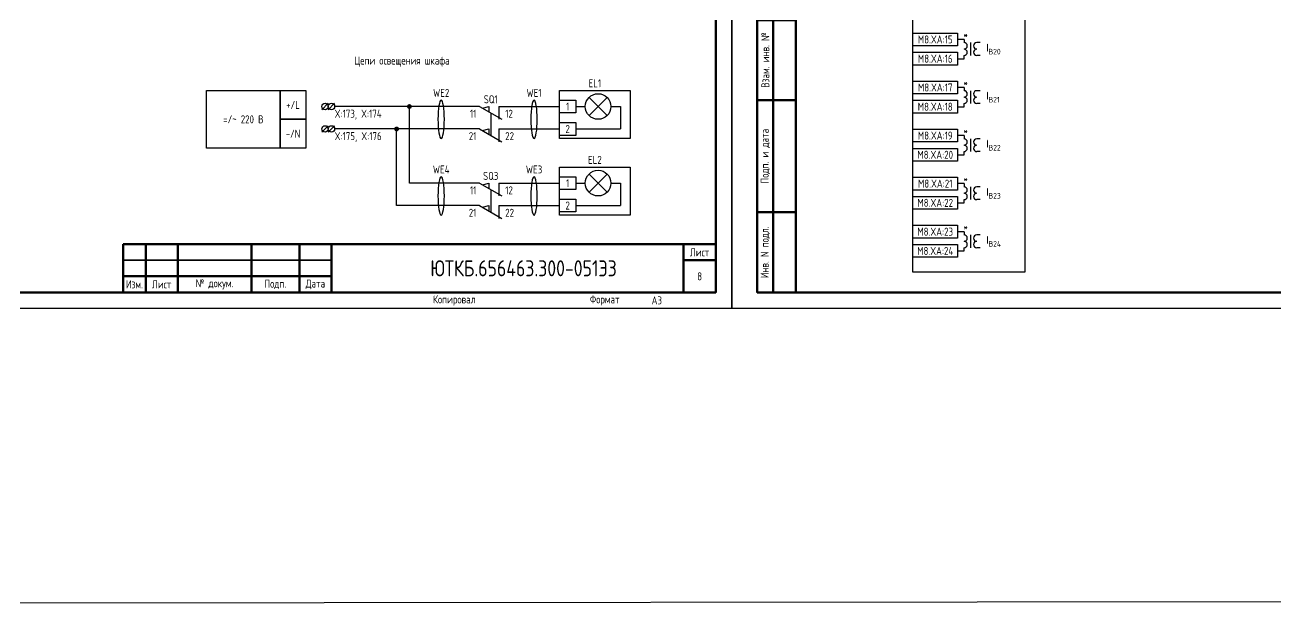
# Model space of a CAD drawing. Header units: millimetres. Extents: x -1043 to 5194, y -96 to 618.
# Drawn here: x 3139.3 to 3530, y -96 to 88.4 of the extents above; entities that cross this region are included whole.
import ezdxf

# ---------------------------------------------------------------- set-up
doc = ezdxf.new("R2010")
doc.units = ezdxf.units.MM
doc.styles.add('Gost_type_A', font='GOST_A.TTF')

# ---------------------------------------------------------------- blocks, each defined once
blk = doc.blocks.new('Формат_А3')
blk.add_lwpolyline([(-420, 297), (0, 297), (0, 0), (-420, 0)], close=True)
at = {"lineweight": 50}
blk.add_lwpolyline([(-400, 292), (-5, 292), (-5, 5), (-400, 5)], close=True, dxfattribs=at)
blk = doc.blocks.new('Штамп малый нижний')
at = {"lineweight": 50}
for points in [[(-185, 15), (-178, 15), (-178, 5), (-185, 5)], [(-178, 15), (-168, 15), (-168, 5), (-178, 5)], [(-168, 15), (-145, 15), (-145, 5), (-168, 5)], [(-145, 15), (-130, 15), (-130, 5), (-145, 5)], [(-130, 15), (-120, 15), (-120, 5), (-130, 5)], [(-120, 15), (-10, 15), (-10, 0), (-120, 0)], [(-10, 15), (0, 15), (0, 10), (-10, 10)], [(-10, 10), (0, 10), (0, 0), (-10, 0)], [(-185, 5), (-178, 5), (-178, 0), (-185, 0)], [(-178, 5), (-168, 5), (-168, 0), (-178, 0)], [(-168, 5), (-145, 5), (-145, 0), (-168, 0)], [(-145, 5), (-130, 5), (-130, 0), (-145, 0)], [(-130, 5), (-120, 5), (-120, 0), (-130, 0)]]:
    blk.add_lwpolyline(points, close=True, dxfattribs=at)
for points in [[(-185, 15), (-178, 15), (-178, 10), (-185, 10)], [(-178, 15), (-168, 15), (-168, 10), (-178, 10)], [(-168, 15), (-145, 15), (-145, 10), (-168, 10)], [(-145, 15), (-130, 15), (-130, 10), (-145, 10)], [(-130, 15), (-120, 15), (-120, 10), (-130, 10)], [(-185, 10), (-178, 10), (-178, 5), (-185, 5)], [(-178, 10), (-168, 10), (-168, 5), (-178, 5)], [(-168, 10), (-145, 10), (-145, 5), (-168, 5)], [(-145, 10), (-130, 10), (-130, 5), (-145, 5)], [(-130, 10), (-120, 10), (-120, 5), (-130, 5)]]:
    blk.add_lwpolyline(points, close=True)
at = {"char_height": 2.5, "style": 'Gost_type_A'}
for s, insert, width, attachment_point in [('Лист', (-5, 12.5), 10, 5), ('№ докум.', (-156.5, 2.5), 23, 5), ('Подп.', (-137.5, 2.5), 15, 5), ('Дата', (-125, 2.5), 10, 5), ('Изм.', (-181.5, 2.5), 7, 5), ('Лист', (-173, 2.5), 10, 5), ('Копировал', (-75, -2.53), 13.1202, 6), ('Формат', (-30, -2.53), 13.1202, 6)]:
    blk.add_mtext(s, dxfattribs=dict(at, insert=insert, width=width, attachment_point=attachment_point))
blk = doc.blocks.new('Штамп левый нижний')
at = {"lineweight": 50}
for points in [[(-12, 145), (-7, 145), (-7, 110), (-12, 110)], [(-7, 145), (0, 145), (0, 110), (-7, 110)], [(-12, 110), (-7, 110), (-7, 85), (-12, 85)], [(-7, 110), (0, 110), (0, 85), (-7, 85)], [(-12, 85), (-7, 85), (-7, 60), (-12, 60)], [(-7, 85), (0, 85), (0, 60), (-7, 60)], [(-12, 60), (-7, 60), (-7, 25), (-12, 25)], [(-7, 60), (0, 60), (0, 25), (-7, 25)], [(-12, 25), (-7, 25), (-7, 0), (-12, 0)], [(-7, 25), (0, 25), (0, 0), (-7, 0)]]:
    blk.add_lwpolyline(points, close=True, dxfattribs=at)
at = {"char_height": 2.5, "attachment_point": 5, "rotation": 90, "style": 'Gost_type_A'}
for s, insert, width in [('Подп. и дата', (-9.5, 127.5), 35), ('Инв. № дубл.', (-9.5, 97.5), 25), ('Взам. инв. №', (-9.5, 72.5), 25), ('Подп. и дата', (-9.5, 42.5), 35), ('Инв. N подл.', (-9.5, 12.5), 25)]:
    blk.add_mtext(s, dxfattribs=dict(at, insert=insert, width=width))
blk = doc.blocks.new('POINT')
at = {"const_width": 0.75}
blk.add_lwpolyline([(-0.375, 0, 1), (0.375, 0, 1)], format="xyb", close=True, dxfattribs=at)

msp = doc.modelspace()

# ---------------------------------------------------------------- linework, layer by layer
for p, q in [((3432.57, 83.93), (3430.57, 83.93)), ((3430.57, 77.93), (3432.57, 77.93)), ((3432.57, 68.93), (3430.57, 68.93)), ((3234.01, 64), (3232.01, 62)), ((3236.01, 64), (3234.01, 62)), ((3281.28, 63), (3236.01, 63)), ((3259.36, 39.09), (3259.36, 62.99)), ((3281.28, 63), (3288.2, 59)), ((3282.14, 62.5), (3284.14, 63)), ((3284.14, 63), (3284.14, 61.34)), ((3287.28, 63), (3287.28, 59)), ((3287.28, 63), (3306.28, 63)), ((3311.28, 63), (3314.28, 63)), ((3315.45, 65.83), (3321.11, 60.17)), ((3321.11, 65.83), (3315.45, 60.17)), ((3322.28, 63), (3325.28, 63)), ((3325.28, 63), (3325.28, 56)), ((3430.57, 62.93), (3432.57, 62.93)), ((3234.01, 57), (3232.01, 55)), ((3236.01, 57), (3234.01, 55)), ((3281.28, 56), (3236.01, 56)), ((3255.36, 32.09), (3255.36, 55.99)), ((3281.28, 56), (3288.2, 52)), ((3282.14, 55.5), (3284.14, 56)), ((3284.14, 56), (3284.14, 54.34)), ((3287.28, 56), (3287.28, 52)), ((3287.28, 56), (3306.28, 56)), ((3311.28, 56), (3325.28, 56)), ((3432.57, 53.93), (3430.57, 53.93)), ((3430.57, 47.93), (3432.57, 47.93)), ((3281.28, 39.09), (3259.36, 39.09)), ((3281.28, 39.09), (3288.2, 35.09)), ((3282.14, 38.59), (3284.14, 39.09)), ((3284.14, 39.09), (3284.14, 37.43)), ((3287.28, 39.09), (3287.28, 35.09)), ((3287.28, 39.09), (3306.28, 39.09)), ((3311.28, 39.09), (3314.28, 39.09)), ((3315.45, 41.91), (3321.11, 36.26)), ((3321.11, 41.91), (3315.45, 36.26)), ((3322.28, 39.09), (3325.28, 39.09)), ((3325.28, 39.09), (3325.28, 32.09)), ((3432.57, 38.93), (3430.57, 38.93)), ((3281.28, 32.09), (3255.36, 32.09)), ((3281.28, 32.09), (3288.2, 28.09)), ((3282.14, 31.59), (3284.14, 32.09)), ((3284.14, 32.09), (3284.14, 30.43)), ((3287.28, 32.09), (3287.28, 28.09)), ((3287.28, 32.09), (3306.28, 32.09)), ((3311.28, 32.09), (3325.28, 32.09)), ((3430.57, 32.93), (3432.57, 32.93)), ((3432.57, 23.93), (3430.57, 23.93)), ((3430.57, 17.93), (3432.57, 17.93))]:
    msp.add_line(p, q)
at = {"ltscale": 4}
for p, q in [((3432.57, 83.93), (3432.57, 82.93)), ((3432.57, 83.43), (3432.57, 82.93)), ((3434.57, 82.93), (3434.57, 78.93)), ((3434.57, 82.93), (3434.57, 78.93)), ((3437.57, 82.93), (3436.57, 82.93)), ((3437.57, 82.93), (3436.57, 82.93)), ((3432.57, 77.93), (3432.57, 78.93)), ((3437.57, 78.93), (3436.57, 78.93)), ((3437.57, 78.93), (3436.57, 78.93)), ((3432.57, 68.93), (3432.57, 67.93)), ((3432.57, 68.43), (3432.57, 67.93)), ((3434.57, 67.93), (3434.57, 63.93)), ((3434.57, 67.93), (3434.57, 63.93)), ((3437.57, 67.93), (3436.57, 67.93)), ((3437.57, 67.93), (3436.57, 67.93)), ((3432.57, 62.93), (3432.57, 63.93)), ((3437.57, 63.93), (3436.57, 63.93)), ((3437.57, 63.93), (3436.57, 63.93)), ((3432.57, 53.93), (3432.57, 52.93)), ((3432.57, 53.43), (3432.57, 52.93)), ((3434.57, 52.93), (3434.57, 48.93)), ((3434.57, 52.93), (3434.57, 48.93)), ((3437.57, 52.93), (3436.57, 52.93)), ((3437.57, 52.93), (3436.57, 52.93)), ((3432.57, 47.93), (3432.57, 48.93)), ((3437.57, 48.93), (3436.57, 48.93)), ((3437.57, 48.93), (3436.57, 48.93)), ((3432.57, 38.93), (3432.57, 37.93)), ((3432.57, 38.43), (3432.57, 37.93)), ((3434.57, 37.93), (3434.57, 33.93)), ((3434.57, 37.93), (3434.57, 33.93)), ((3437.57, 37.93), (3436.57, 37.93)), ((3437.57, 37.93), (3436.57, 37.93)), ((3432.57, 32.93), (3432.57, 33.93)), ((3437.57, 33.93), (3436.57, 33.93)), ((3437.57, 33.93), (3436.57, 33.93)), ((3432.57, 23.93), (3432.57, 22.93)), ((3432.57, 23.43), (3432.57, 22.93)), ((3434.57, 22.93), (3434.57, 18.93)), ((3434.57, 22.93), (3434.57, 18.93)), ((3437.57, 22.93), (3436.57, 22.93)), ((3437.57, 22.93), (3436.57, 22.93)), ((3432.57, 17.93), (3432.57, 18.93)), ((3437.57, 18.93), (3436.57, 18.93)), ((3437.57, 18.93), (3436.57, 18.93))]:
    msp.add_line(p, q, dxfattribs=at)
at = {"ltscale": 0.5}
for p, q in [((3284.74, 61), (3284.74, 54)), ((3284.74, 37.09), (3284.74, 30.09))]:
    msp.add_line(p, q, dxfattribs=at)
for points in [[(-1042.57, 612), (5193.89, 618), (5193.89, -90), (-1042.57, -96)], [(3416.57, 224.83), (3451.57, 224.83), (3451.57, 11.32), (3416.57, 11.32)], [(3416.57, 85.93), (3430.57, 85.93), (3430.57, 81.93), (3416.57, 81.93)], [(3416.57, 79.93), (3430.57, 79.93), (3430.57, 75.93), (3416.57, 75.93)], [(3416.57, 70.93), (3430.57, 70.93), (3430.57, 66.93), (3416.57, 66.93)], [(3219, 50), (3196, 50), (3196, 68), (3219, 68)], [(3227, 59), (3219, 59), (3219, 68), (3227, 68)], [(3306.28, 68), (3328.28, 68), (3328.28, 53), (3306.28, 53)], [(3306.28, 65), (3311.28, 65), (3311.28, 61), (3306.28, 61)], [(3416.57, 64.93), (3430.57, 64.93), (3430.57, 60.93), (3416.57, 60.93)], [(3227, 50), (3219, 50), (3219, 59), (3227, 59)], [(3306.28, 58), (3311.28, 58), (3311.28, 54), (3306.28, 54)], [(3416.57, 55.93), (3430.57, 55.93), (3430.57, 51.93), (3416.57, 51.93)], [(3416.57, 49.93), (3430.57, 49.93), (3430.57, 45.93), (3416.57, 45.93)], [(3306.28, 44.09), (3328.28, 44.09), (3328.28, 29.09), (3306.28, 29.09)], [(3306.28, 41.09), (3311.28, 41.09), (3311.28, 37.09), (3306.28, 37.09)], [(3416.57, 40.93), (3430.57, 40.93), (3430.57, 36.93), (3416.57, 36.93)], [(3306.28, 34.09), (3311.28, 34.09), (3311.28, 30.09), (3306.28, 30.09)], [(3416.57, 34.93), (3430.57, 34.93), (3430.57, 30.93), (3416.57, 30.93)], [(3416.57, 25.93), (3430.57, 25.93), (3430.57, 21.93), (3416.57, 21.93)], [(3416.57, 19.93), (3430.57, 19.93), (3430.57, 15.93), (3416.57, 15.93)]]:
    msp.add_lwpolyline(points, close=True)
for centre, radius in [((3318.28, 63), 4), ((3233.01, 63), 1), ((3235.01, 63), 1), ((3233.01, 56), 1), ((3235.01, 56), 1), ((3318.28, 39.09), 4)]:
    msp.add_circle(centre, radius)
at = {"ltscale": 4}
for centre, start, end in [((3432.57, 81.93), 270, 90), ((3432.57, 81.93), 270, 90), ((3436.57, 81.93), 90, 270), ((3436.57, 81.93), 90, 270), ((3432.57, 79.93), 270, 90), ((3432.57, 79.93), 270, 90), ((3436.57, 79.93), 90, 270), ((3436.57, 79.93), 90, 270), ((3432.57, 66.93), 270, 90), ((3432.57, 66.93), 270, 90), ((3436.57, 66.93), 90, 270), ((3436.57, 66.93), 90, 270), ((3432.57, 64.93), 270, 90), ((3432.57, 64.93), 270, 90), ((3436.57, 64.93), 90, 270), ((3436.57, 64.93), 90, 270), ((3432.57, 51.93), 270, 90), ((3432.57, 51.93), 270, 90), ((3432.57, 49.93), 270, 90), ((3432.57, 49.93), 270, 90), ((3436.57, 51.93), 90, 270), ((3436.57, 51.93), 90, 270), ((3436.57, 49.93), 90, 270), ((3436.57, 49.93), 90, 270), ((3432.57, 36.93), 270, 90), ((3432.57, 36.93), 270, 90), ((3432.57, 34.93), 270, 90), ((3432.57, 34.93), 270, 90), ((3436.57, 36.93), 90, 270), ((3436.57, 36.93), 90, 270), ((3436.57, 34.93), 90, 270), ((3436.57, 34.93), 90, 270), ((3432.57, 21.93), 270, 90), ((3432.57, 21.93), 270, 90), ((3432.57, 19.93), 270, 90), ((3432.57, 19.93), 270, 90), ((3436.57, 21.93), 90, 270), ((3436.57, 21.93), 90, 270), ((3436.57, 19.93), 90, 270), ((3436.57, 19.93), 90, 270)]:
    msp.add_arc(centre, 1, start, end, dxfattribs=at)
at = {"extrusion": (0, 0, -1)}
for centre in [(3269.28, 59), (3298.28, 59), (3269.28, 35.09), (3298.28, 35.09)]:
    msp.add_ellipse(centre, major_axis=(0, -6), ratio=0.166667, dxfattribs=at)

# ---------------------------------------------------------------- block references
for name, p in [('Формат_А3', (3360, 0)), ('Формат_А3', (3780, 0)), ('Штамп левый нижний', (3380, 5)), ('POINT', (3259.36, 62.99)), ('POINT', (3255.36, 55.99)), ('Штамп малый нижний', (3355, 5))]:
    msp.add_blockref(name, p)

# ---------------------------------------------------------------- texts
at = {"style": 'Gost_type_A'}
for s, insert, char_height, width, attachment_point in [('M8.XA:15', (3423.57, 83.93), 2.5, 14, 5), ('*', (3433.07, 85.43), 2.5, 3, 5), ('\\A1;I{\\H0.7x;\\S^ B20;}', (3439.57, 80.93), 2.5, 14.005, 4), ('M8.XA:16', (3423.57, 77.93), 2.5, 14.018, 5), ('*', (3433.07, 70.43), 2.5, 3, 5), ('WE2', (3269.28, 66), 2.5, 10, 8), ('SQ1', (3284.74, 64), 2.5, 10, 8), ('WE1', (3298.28, 66), 2.5, 10, 8), ('M8.XA:17', (3423.57, 68.93), 2.5, 14, 5), ('\\A1;I{\\H0.7x;\\S^ B21;}', (3439.57, 65.93), 2.5, 14.005, 4), ('1', (3308.78, 63), 2.5, 5, 5), ('M8.XA:18', (3423.57, 62.93), 2.5, 14.018, 5), ('11', (3280.28, 62), 2.5, 6, 3), ('12', (3289.28, 62), 2.5, 6, 1), ('21', (3280.28, 55), 2.5, 6, 3), ('22', (3289.28, 55), 2.5, 6, 1), ('2', (3308.78, 56), 2.5, 5, 5), ('M8.XA:19', (3423.57, 53.93), 2.5, 14, 5), ('*', (3433.07, 55.43), 2.5, 3, 5), ('\\A1;I{\\H0.7x;\\S^ B22;}', (3439.57, 50.93), 2.5, 14.005, 4), ('M8.XA:20', (3423.57, 47.93), 2.5, 14.018, 5), ('WE4', (3269.28, 42.09), 2.5, 10, 8), ('WE3', (3298.28, 42.09), 2.5, 10, 8), ('SQ3', (3284.74, 40.09), 2.5, 10, 8), ('1', (3308.78, 39.09), 2.5, 5, 5), ('M8.XA:21', (3423.57, 38.93), 2.5, 14, 5), ('*', (3433.07, 40.43), 2.5, 3, 5), ('11', (3280.28, 38.09), 2.5, 6, 3), ('12', (3289.28, 38.09), 2.5, 6, 1), ('\\A1;I{\\H0.7x;\\S^ B23;}', (3439.57, 35.93), 2.5, 14.005, 4), ('2', (3308.78, 32.09), 2.5, 5, 5), ('M8.XA:22', (3423.57, 32.93), 2.5, 14.018, 5), ('21', (3280.28, 31.09), 2.5, 6, 3), ('22', (3289.28, 31.09), 2.5, 6, 1), ('M8.XA:23', (3423.57, 23.93), 2.5, 14, 5), ('*', (3433.07, 25.43), 2.5, 3, 5), ('\\A1;I{\\H0.7x;\\S^ B24;}', (3439.57, 20.93), 2.5, 14.005, 4), ('M8.XA:24', (3423.57, 17.93), 2.5, 14.018, 5), ('ЮТКБ.656463.300-051Э3', (3295, 12.5), 5, 120, 5), ('8', (3350, 10), 2.5, 10, 5), ('A3', (3335, 2.5), 2.5, 20, 4)]:
    msp.add_mtext(s, dxfattribs=dict(at, insert=insert, char_height=char_height, width=width, attachment_point=attachment_point))
at = {"char_height": 2.5, "line_spacing_factor": 0.9, "style": 'Gost_type_A'}
for s, insert, width, attachment_point in [('Цепи освещения шкафа', (3257, 77), 122, 5), ('EL1', (3317.28, 69), 21.9942, 8), ('+/L', (3223, 63.5), 8, 5), ('=/~ 220 В', (3207.5, 59), 23, 5), ('X:173, X:174', (3236.01, 62), 17.9949, 1), ('-/N', (3223, 54.5), 8, 5), ('X:175, X:176', (3236.01, 55), 17.9949, 1), ('EL2', (3317.28, 45.09), 21.9942, 8)]:
    msp.add_mtext(s, dxfattribs=dict(at, insert=insert, width=width, attachment_point=attachment_point))

doc.saveas('drawing.dxf')
